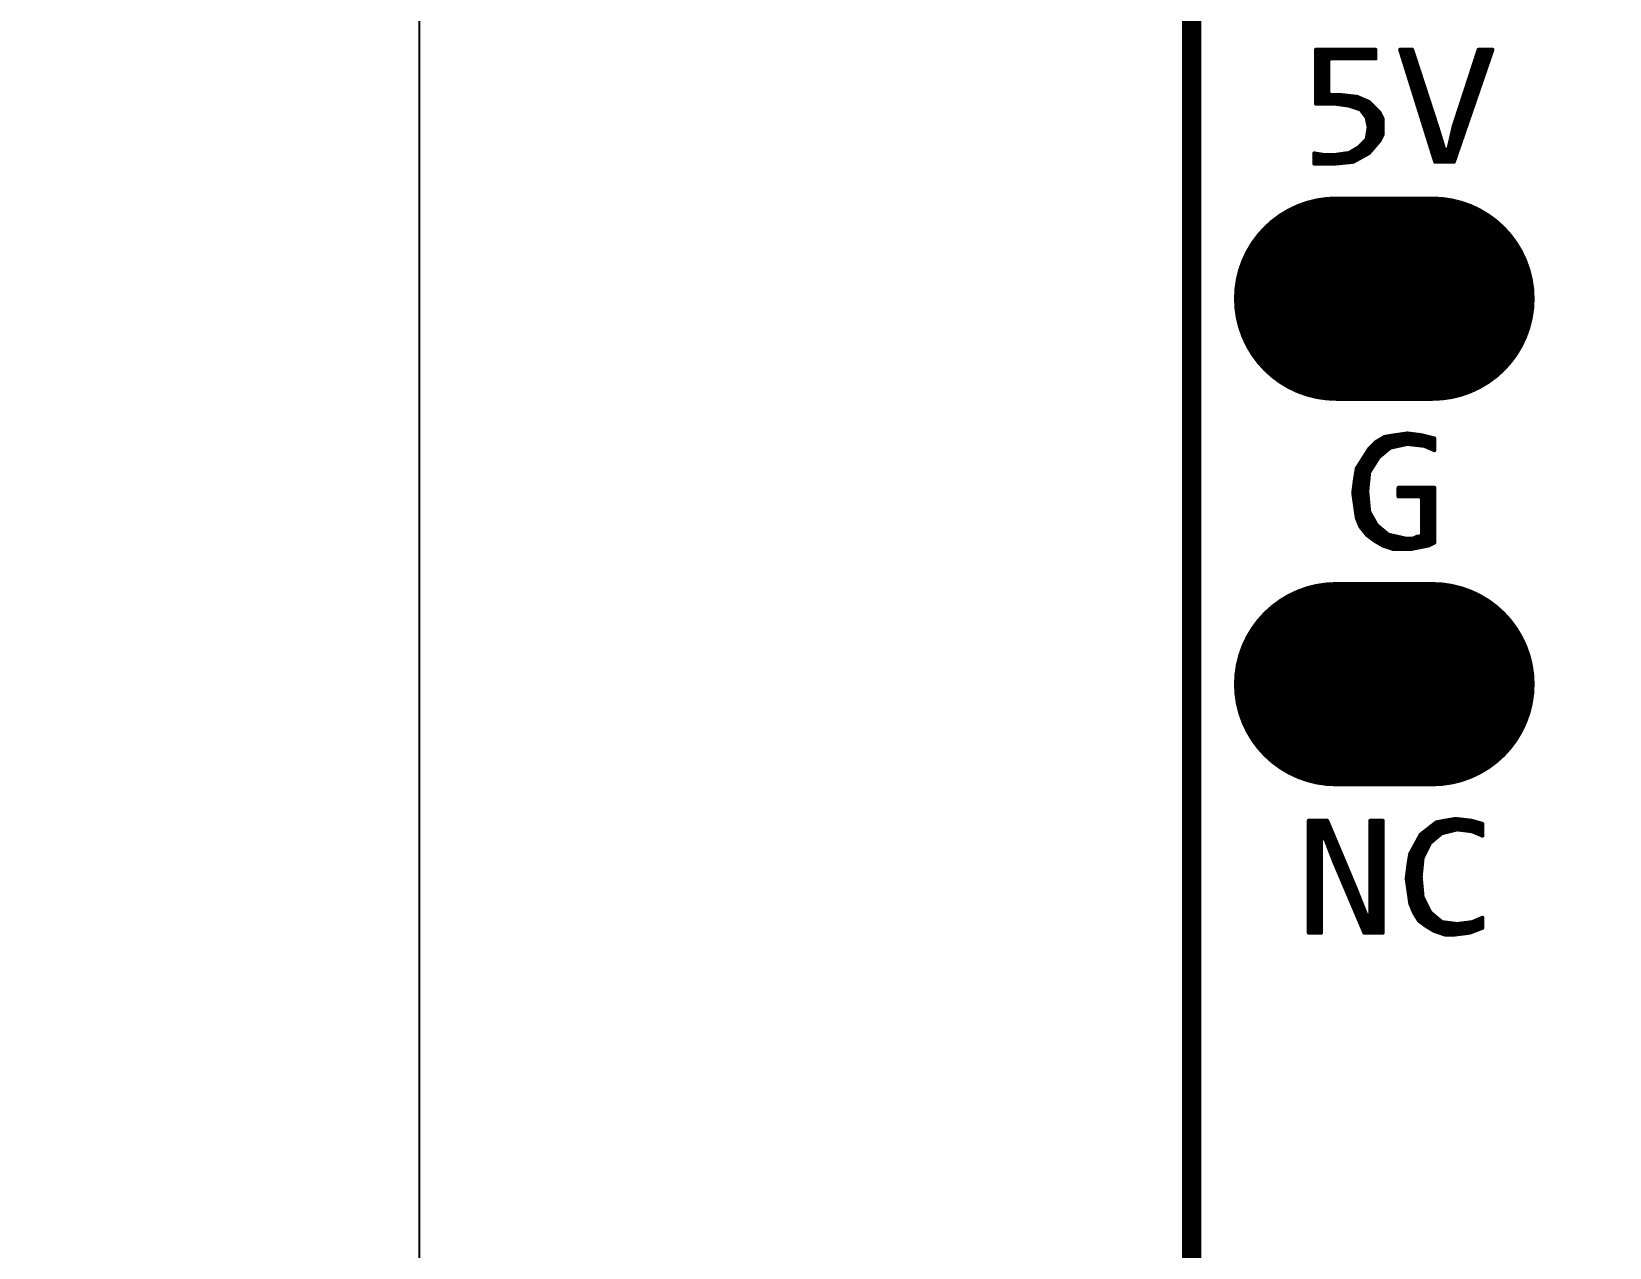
# Model space of a CAD drawing. Extents: x 17.8 to 58.4, y 21 to 93.6.
# Drawn here: x 17.76 to 28.15, y 33.81 to 41.83 of the extents above; entities that cross this region are included whole.
import ezdxf

# ---------------------------------------------------------------- set-up
doc = ezdxf.new("R2010")
doc.units = 0
doc.header["$MEASUREMENT"] = 0
doc.layers.get('0').update_dxf_attribs({"linetype": 'CONTINUOUS'})
doc.layers.get('Defpoints').update_dxf_attribs({"linetype": 'CONTINUOUS'})
doc.layers.add('SILKTOP_PHO', color=251, linetype='CONTINUOUS')
doc.styles.get("Standard").update_dxf_attribs({"font": 'arial.ttf'})
doc.dimstyles.get("Standard").update_dxf_attribs({"dimtxt": 1.5, "dimasz": 1.5, "dimexe": 0.18, "dimexo": 0, "dimgap": 0.5, "dimtad": 0, "dimtih": 1, "dimtoh": 1, "dimzin": 0, "dimdsep": 46, "dimtxsty": 'Standard', "dimcen": 0.09, "dimadec": 0, "dimazin": 0, "dimtfac": 1, "dimtofl": 0, "dimtmove": 2, "dimatfit": 3, "dimfxl": 1, "dimtolj": 1, "dimtzin": 0, "dimarcsym": 0})

# ---------------------------------------------------------------- blocks, each defined once
blk = doc.blocks.new('ROUND_1')
at = {"const_width": 0.0127}
blk.add_lwpolyline([(-0.00635, 0, 1), (0.00635, 0, 1)], format="xyb", close=True, dxfattribs=at)
blk = doc.blocks.new('OBLONG_245')
at = {"const_width": 1.3462}
blk.add_lwpolyline([(0.3175, 0), (-0.3175, 0)], dxfattribs=at)
at = {"const_width": 0.6731}
for points in [[(-0.65405, 0, 1), (0.01905, 0, 1)], [(-0.01905, 0, 1), (0.65405, 0, 1)]]:
    blk.add_lwpolyline(points, format="xyb", close=True, dxfattribs=at)
blk = doc.blocks.new('*D61')
at = {"color": 0, "linetype": 'Continuous', "lineweight": -2}
for p, q in [((25.4, 51.3), (25.4, 21.764)), ((50.8, 51.3), (50.8, 21.764)), ((26.9, 21.944), (35.059, 21.944)), ((49.3, 21.944), (41.141, 21.944))]:
    blk.add_line(p, q, dxfattribs=at)
at = {"color": 0, "linetype": 'Continuous'}
for points in [[(26.9, 22.194), (26.9, 21.694), (25.4, 21.944)], [(49.3, 22.194), (49.3, 21.694), (50.8, 21.944)]]:
    blk.add_solid(points, dxfattribs=at)
at = {"layer": 'Defpoints', "color": 0, "linetype": 'Continuous'}
for p in [(25.4, 51.3), (50.8, 51.3), (50.8, 21.944)]:
    blk.add_point(p, dxfattribs=at)
at = {"color": 0, "linetype": 'Continuous', "insert": (38.1, 21.944), "char_height": 1.5, "attachment_point": 5}
blk.add_mtext('\\A1;25.40', dxfattribs=at)
blk = doc.blocks.new('*D62')
at = {"color": 0, "linetype": 'Continuous', "lineweight": -2}
for p, q in [((25.932, 77.2), (20.133, 77.2)), ((20.313, 75.7), (20.313, 52.566)), ((20.313, 26.9), (20.313, 50.034)), ((25.932, 25.4), (20.133, 25.4))]:
    blk.add_line(p, q, dxfattribs=at)
at = {"color": 0, "linetype": 'Continuous'}
for points in [[(20.063, 75.7), (20.563, 75.7), (20.313, 77.2)], [(20.063, 26.9), (20.563, 26.9), (20.313, 25.4)]]:
    blk.add_solid(points, dxfattribs=at)
at = {"layer": 'Defpoints', "color": 0, "linetype": 'Continuous'}
for p in [(25.932, 77.2), (20.313, 25.4), (25.932, 25.4)]:
    blk.add_point(p, dxfattribs=at)
at = {"color": 0, "linetype": 'Continuous', "insert": (20.313, 51.3), "char_height": 1.5, "attachment_point": 5}
blk.add_mtext('\\A1;51.80', dxfattribs=at)

msp = doc.modelspace()

# ---------------------------------------------------------------- linework, layer by layer
at = {"const_width": 0.127}
msp.add_lwpolyline([(25.4, 76.700126), (25.4, 25.900126)], dxfattribs=at)
at = {"layer": 'SILKTOP_PHO'}
for points, const_width in [([(25.4, 76.700126), (25.4, 25.900126)], 0.127), ([(26.612342, 41.705784), (26.219658, 41.705784)], 0.0254), ([(26.219658, 41.705784), (26.219658, 41.348914)], 0.0254), ([(26.2382, 41.348914), (26.2382, 41.705784)], 0.0254), ([(26.2636, 41.348914), (26.2636, 41.705784)], 0.0254), ([(26.289, 41.348914), (26.289, 41.705784)], 0.0254), ([(26.3144, 41.647364), (26.3144, 41.705784)], 0.0254), ([(26.3398, 41.647364), (26.3398, 41.705784)], 0.0254), ([(26.3652, 41.647364), (26.3652, 41.705784)], 0.0254), ([(26.3906, 41.647364), (26.3906, 41.705784)], 0.0254), ([(26.416, 41.647364), (26.416, 41.705784)], 0.0254), ([(26.4414, 41.647364), (26.4414, 41.705784)], 0.0254), ([(26.4668, 41.647364), (26.4668, 41.705784)], 0.0254), ([(26.4922, 41.647364), (26.4922, 41.705784)], 0.0254), ([(26.5176, 41.647364), (26.5176, 41.705784)], 0.0254), ([(26.543, 41.647364), (26.543, 41.705784)], 0.0254), ([(26.5684, 41.647364), (26.5684, 41.705784)], 0.0254), ([(26.5938, 41.647364), (26.5938, 41.705784)], 0.0254), ([(26.612342, 41.647364), (26.612342, 41.705784)], 0.0254), ([(26.854404, 41.705784), (26.773632, 41.705784)], 0.0254), ([(26.773632, 41.705784), (27.004518, 40.966898)], 0.0254), ([(26.797, 41.6306), (26.797, 41.705784)], 0.0254), ([(26.8224, 41.54932), (26.8224, 41.705784)], 0.0254), ([(26.8478, 41.46804), (26.8478, 41.705784)], 0.0254), ([(27.018742, 41.201086), (26.854404, 41.705784)], 0.0254), ([(27.290776, 41.705784), (27.126692, 41.201594)], 0.0254), ([(27.129232, 40.966898), (27.383232, 41.705784)], 0.0254), ([(27.383232, 41.705784), (27.290776, 41.705784)], 0.0254), ([(27.305, 41.477946), (27.305, 41.705784)], 0.0254), ([(27.3304, 41.55186), (27.3304, 41.705784)], 0.0254), ([(27.3558, 41.625774), (27.3558, 41.705784)], 0.0254), ([(27.3812, 41.699688), (27.3812, 41.705784)], 0.0254), ([(26.3017, 41.634664), (26.3144, 41.647364)], 0.0254), ([(26.3017, 41.41978), (26.3017, 41.634664)], 0.0254), ([(26.3144, 41.647364), (26.612342, 41.647364)], 0.0254), ([(26.8732, 41.38676), (26.8732, 41.64838)], 0.0254), ([(27.2542, 41.330118), (27.2542, 41.593008)], 0.0254), ([(27.2796, 41.404032), (27.2796, 41.670986)], 0.0254), ([(26.8986, 41.30548), (26.8986, 41.570402)], 0.0254), ([(26.924, 41.2242), (26.924, 41.492424)], 0.0254), ([(27.2288, 41.256204), (27.2288, 41.51503)], 0.0254), ([(26.3144, 41.40708), (26.3017, 41.41978)], 0.0254), ([(26.38552, 41.40708), (26.3144, 41.40708)], 0.0254), ([(26.3144, 41.348914), (26.3144, 41.40708)], 0.0254), ([(26.3398, 41.348914), (26.3398, 41.40708)], 0.0254), ([(26.3652, 41.346882), (26.3652, 41.40708)], 0.0254), ([(26.490422, 41.395396), (26.38552, 41.40708)], 0.0254), ([(26.3906, 41.343326), (26.3906, 41.406572)], 0.0254), ([(26.416, 41.33977), (26.416, 41.403778)], 0.0254), ([(26.4414, 41.335198), (26.4414, 41.400984)], 0.0254), ([(26.4668, 41.326816), (26.4668, 41.39819)], 0.0254), ([(26.569924, 41.36136), (26.490422, 41.395396)], 0.0254), ([(26.4922, 41.31818), (26.4922, 41.394634)], 0.0254), ([(26.5176, 41.30548), (26.5176, 41.383712)], 0.0254), ([(26.543, 41.271698), (26.543, 41.373044)], 0.0254), ([(26.9494, 41.14292), (26.9494, 41.414192)], 0.0254), ([(27.2034, 41.182544), (27.2034, 41.437052)], 0.0254), ([(26.219658, 41.348914), (26.350214, 41.348914)], 0.0254), ([(26.350214, 41.348914), (26.352246, 41.348914)], 0.0254), ([(26.352246, 41.348914), (26.435812, 41.336976)], 0.0254), ([(26.435812, 41.336976), (26.437844, 41.336468)], 0.0254), ([(26.437844, 41.336468), (26.509472, 41.312592)], 0.0254), ([(26.509472, 41.312592), (26.515822, 41.30802)], 0.0254), ([(26.515822, 41.30802), (26.551636, 41.260268)], 0.0254), ([(26.551636, 41.260268), (26.553922, 41.255188)], 0.0254), ([(26.5684, 41.02354), (26.5684, 41.362122)], 0.0254), ([(26.638504, 41.293034), (26.569924, 41.36136)], 0.0254), ([(26.5938, 41.05275), (26.5938, 41.337484)], 0.0254), ([(26.6192, 41.082468), (26.6192, 41.312084)], 0.0254), ([(26.660094, 41.2496), (26.638504, 41.293034)], 0.0254), ([(26.6446, 41.11752), (26.6446, 41.280588)], 0.0254), ([(26.9748, 41.06164), (26.9748, 41.336214)], 0.0254), ([(27.1526, 41.034716), (27.1526, 41.280842)], 0.0254), ([(27.178, 41.10863), (27.178, 41.359074)], 0.0254), ([(26.553922, 41.255188), (26.56586, 41.195498)], 0.0254), ([(26.56586, 41.190926), (26.553922, 41.119298)], 0.0254), ([(26.56586, 41.195498), (26.566114, 41.192958)], 0.0254), ([(26.566114, 41.192958), (26.56586, 41.190926)], 0.0254), ([(26.660094, 41.148254), (26.660094, 41.2496)], 0.0254), ([(27.0002, 40.98036), (27.0002, 41.258236)], 0.0254), ([(27.066494, 41.045892), (27.018742, 41.201086)], 0.0254), ([(27.0256, 40.966898), (27.0256, 41.178988)], 0.0254), ([(27.126692, 41.201594), (27.091132, 41.046908)], 0.0254), ([(27.1272, 40.966898), (27.1272, 41.202864)], 0.0254), ([(26.500074, 41.062656), (26.440384, 41.026842)], 0.0254), ([(26.4922, 40.981122), (26.4922, 41.05783)], 0.0254), ([(26.502614, 41.064688), (26.500074, 41.062656)], 0.0254), ([(26.550366, 41.11244), (26.502614, 41.064688)], 0.0254), ([(26.5176, 40.995346), (26.5176, 41.079674)], 0.0254), ([(26.543, 41.009316), (26.543, 41.105074)], 0.0254), ([(26.553922, 41.119298), (26.550366, 41.11244)], 0.0254), ([(26.568908, 41.023794), (26.63825, 41.104566)], 0.0254), ([(26.63825, 41.104566), (26.660094, 41.148254)], 0.0254), ([(27.051, 40.966898), (27.051, 41.096438)], 0.0254), ([(27.1018, 40.966898), (27.1018, 41.09339)], 0.0254), ([(26.264616, 41.01338), (26.20772, 41.022778)], 0.0254), ([(26.20772, 41.022778), (26.20772, 40.95496)], 0.0254), ([(26.20772, 40.95496), (26.349706, 40.95496)], 0.0254), ([(26.2128, 40.95496), (26.2128, 41.022016)], 0.0254), ([(26.2382, 40.95496), (26.2382, 41.017698)], 0.0254), ([(26.2636, 40.95496), (26.2636, 41.01338)], 0.0254), ([(26.266648, 41.013126), (26.264616, 41.01338)], 0.0254), ([(26.350214, 41.013126), (26.266648, 41.013126)], 0.0254), ([(26.289, 40.95496), (26.289, 41.013126)], 0.0254), ([(26.3144, 40.95496), (26.3144, 41.013126)], 0.0254), ([(26.3398, 40.95496), (26.3398, 41.013126)], 0.0254), ([(26.349706, 40.95496), (26.465784, 40.966644)], 0.0254), ([(26.352246, 41.01338), (26.350214, 41.013126)], 0.0254), ([(26.435812, 41.025318), (26.352246, 41.01338)], 0.0254), ([(26.3652, 40.956484), (26.3652, 41.015158)], 0.0254), ([(26.3906, 40.959024), (26.3906, 41.018714)], 0.0254), ([(26.416, 40.961564), (26.416, 41.02227)], 0.0254), ([(26.440384, 41.026842), (26.435812, 41.025318)], 0.0254), ([(26.4414, 40.964104), (26.4414, 41.02735)], 0.0254), ([(26.465784, 40.966644), (26.568908, 41.023794)], 0.0254), ([(26.4668, 40.967152), (26.4668, 41.04259)], 0.0254), ([(27.004518, 40.966898), (27.129232, 40.966898)], 0.0254), ([(27.091132, 41.046908), (27.066494, 41.045892)], 0.0254), ([(27.0764, 40.966898), (27.0764, 41.037256)], 0.0254), ([(26.614882, 39.120572), (26.569162, 39.074852)], 0.0254), ([(26.5938, 38.956742), (26.5938, 39.09949)], 0.0254), ([(26.67127, 39.154354), (26.614882, 39.120572)], 0.0254), ([(26.6192, 38.997382), (26.6192, 39.123112)], 0.0254), ([(26.634694, 39.021004), (26.706322, 39.080694)], 0.0254), ([(26.6446, 39.029132), (26.6446, 39.138352)], 0.0254), ([(26.67, 39.050468), (26.67, 39.153592)], 0.0254), ([(26.740358, 39.165784), (26.67127, 39.154354)], 0.0254), ([(26.6954, 39.07155), (26.6954, 39.158418)], 0.0254), ([(26.706322, 39.080694), (26.711656, 39.083234)], 0.0254), ([(26.711656, 39.083234), (26.819098, 39.10711)], 0.0254), ([(26.7208, 39.085266), (26.7208, 39.162482)], 0.0254), ([(26.822146, 39.177468), (26.740358, 39.165784)], 0.0254), ([(26.7462, 39.090854), (26.7462, 39.166546)], 0.0254), ([(26.7716, 39.096696), (26.7716, 39.170356)], 0.0254), ([(26.797, 39.102284), (26.797, 39.173912)], 0.0254), ([(26.819098, 39.10711), (26.823416, 39.107364)], 0.0254), ([(26.91511, 39.165784), (26.822146, 39.177468)], 0.0254), ([(26.8224, 39.107364), (26.8224, 39.177468)], 0.0254), ([(26.823416, 39.107364), (26.930858, 39.095426)], 0.0254), ([(26.8478, 39.10457), (26.8478, 39.174166)], 0.0254), ([(26.8732, 39.101776), (26.8732, 39.171118)], 0.0254), ([(26.8986, 39.098982), (26.8986, 39.167816)], 0.0254), ([(27.0002, 39.144448), (26.91511, 39.165784)], 0.0254), ([(26.924, 39.096188), (26.924, 39.163752)], 0.0254), ([(26.930858, 39.095426), (26.934414, 39.09441)], 0.0254), ([(26.934414, 39.09441), (27.0002, 39.066216)], 0.0254), ([(26.9494, 39.08806), (26.9494, 39.157402)], 0.0254), ([(26.9748, 39.077138), (26.9748, 39.151052)], 0.0254), ([(27.0002, 39.066216), (27.0002, 39.144702)], 0.0254), ([(27.0002, 39.066216), (27.0002, 39.144448)], 0.0254), ([(26.569162, 39.074852), (26.487882, 38.946836)], 0.0254), ([(26.5176, 38.555168), (26.5176, 38.993826)], 0.0254), ([(26.543, 38.523418), (26.543, 39.033704)], 0.0254), ([(26.5684, 38.895782), (26.5684, 39.073582)], 0.0254), ([(26.572464, 38.922452), (26.632154, 39.017956)], 0.0254), ([(26.632154, 39.017956), (26.634694, 39.021004)], 0.0254), ([(26.476452, 38.878002), (26.464514, 38.78453)], 0.0254), ([(26.487882, 38.946836), (26.476452, 38.878002)], 0.0254), ([(26.4922, 38.610032), (26.4922, 38.953694)], 0.0254), ([(26.558494, 38.797484), (26.570432, 38.916864)], 0.0254), ([(26.570432, 38.916864), (26.572464, 38.922452)], 0.0254), ([(26.464514, 38.78453), (26.488136, 38.620446)], 0.0254), ([(26.4668, 38.76929), (26.4668, 38.801802)], 0.0254), ([(26.558494, 38.796214), (26.558494, 38.797484)], 0.0254), ([(26.558494, 38.795198), (26.558494, 38.796214)], 0.0254), ([(26.570432, 38.66388), (26.558494, 38.795198)], 0.0254), ([(27.0002, 38.819328), (26.762964, 38.819328)], 0.0254), ([(26.762964, 38.819328), (26.762964, 38.761162)], 0.0254), ([(26.7716, 38.761162), (26.7716, 38.819328)], 0.0254), ([(26.797, 38.761162), (26.797, 38.819328)], 0.0254), ([(26.8224, 38.761162), (26.8224, 38.819328)], 0.0254), ([(26.8478, 38.761162), (26.8478, 38.819328)], 0.0254), ([(26.8732, 38.761162), (26.8732, 38.819328)], 0.0254), ([(26.8986, 38.761162), (26.8986, 38.819328)], 0.0254), ([(26.924, 38.430962), (26.924, 38.819328)], 0.0254), ([(26.9494, 38.436042), (26.9494, 38.819328)], 0.0254), ([(26.9748, 38.445186), (26.9748, 38.819328)], 0.0254), ([(27.0002, 38.457886), (27.0002, 38.819328)], 0.0254), ([(27.0002, 38.457886), (27.0002, 38.819328)], 0.0254), ([(26.5684, 38.497764), (26.5684, 38.686994)], 0.0254), ([(26.57221, 38.658546), (26.570432, 38.66388)], 0.0254), ([(26.762964, 38.761162), (26.905458, 38.761162)], 0.0254), ([(26.905458, 38.761162), (26.918158, 38.748462)], 0.0254), ([(26.918158, 38.748462), (26.918158, 38.509702)], 0.0254), ([(26.488136, 38.620446), (26.510742, 38.564058)], 0.0254), ([(26.510742, 38.564058), (26.556208, 38.506908)], 0.0254), ([(26.619962, 38.57498), (26.57221, 38.658546)], 0.0254), ([(26.5938, 38.478714), (26.5938, 38.6207)], 0.0254), ([(26.6192, 38.462204), (26.6192, 38.57625)], 0.0254), ([(26.622756, 38.571678), (26.619962, 38.57498)], 0.0254), ([(26.694384, 38.511988), (26.622756, 38.571678)], 0.0254), ([(26.556208, 38.506908), (26.602182, 38.472618)], 0.0254), ([(26.602182, 38.472618), (26.660094, 38.43782)], 0.0254), ([(26.6446, 38.446964), (26.6446, 38.55339)], 0.0254), ([(26.67, 38.434518), (26.67, 38.532308)], 0.0254), ([(26.699718, 38.509194), (26.694384, 38.511988)], 0.0254), ([(26.6954, 38.425882), (26.6954, 38.511226)], 0.0254), ([(26.80716, 38.485318), (26.699718, 38.509194)], 0.0254), ([(26.7208, 38.4175), (26.7208, 38.504622)], 0.0254), ([(26.7462, 38.41496), (26.7462, 38.499034)], 0.0254), ([(26.7716, 38.41496), (26.7716, 38.493192)], 0.0254), ([(26.797, 38.41496), (26.797, 38.487604)], 0.0254), ([(26.809954, 38.485064), (26.80716, 38.485318)], 0.0254), ([(26.857706, 38.485064), (26.809954, 38.485064)], 0.0254), ([(26.8224, 38.41496), (26.8224, 38.485064)], 0.0254), ([(26.8478, 38.415722), (26.8478, 38.485064)], 0.0254), ([(26.863548, 38.486334), (26.857706, 38.485064)], 0.0254), ([(26.88463, 38.497002), (26.863548, 38.486334)], 0.0254), ([(26.8732, 38.420802), (26.8732, 38.491414)], 0.0254), ([(26.905458, 38.497002), (26.88463, 38.497002)], 0.0254), ([(26.8986, 38.425882), (26.8986, 38.497002)], 0.0254), ([(26.918158, 38.509702), (26.905458, 38.497002)], 0.0254), ([(26.961084, 38.438328), (27.0002, 38.457886)], 0.0254), ([(26.660094, 38.43782), (26.72842, 38.41496)], 0.0254), ([(26.72842, 38.41496), (26.844498, 38.41496)], 0.0254), ([(26.844498, 38.41496), (26.961084, 38.438328)], 0.0254), ([(26.29408, 36.625784), (26.171906, 36.625784)], 0.0254), ([(26.171906, 36.625784), (26.171906, 35.886898)], 0.0254), ([(26.1874, 35.886898), (26.1874, 36.625784)], 0.0254), ([(26.2128, 35.886898), (26.2128, 36.625784)], 0.0254), ([(26.2382, 35.886898), (26.2382, 36.625784)], 0.0254), ([(26.2636, 36.519358), (26.2636, 36.625784)], 0.0254), ([(26.289, 36.48456), (26.289, 36.625784)], 0.0254), ([(26.481786, 36.17976), (26.29408, 36.625784)], 0.0254), ([(26.660094, 36.625784), (26.578052, 36.625784)], 0.0254), ([(26.578052, 36.625784), (26.578052, 36.005516)], 0.0254), ([(26.5938, 35.886898), (26.5938, 36.625784)], 0.0254), ([(26.6192, 35.886898), (26.6192, 36.625784)], 0.0254), ([(26.6446, 35.886898), (26.6446, 36.625784)], 0.0254), ([(26.660094, 35.886898), (26.660094, 36.625784)], 0.0254), ([(27.012392, 36.614608), (26.909522, 36.534344)], 0.0254), ([(26.9748, 36.48075), (26.9748, 36.585398)], 0.0254), ([(27.0002, 36.501832), (27.0002, 36.604956)], 0.0254), ([(27.069034, 36.625784), (27.012392, 36.614608)], 0.0254), ([(27.0256, 36.523168), (27.0256, 36.617148)], 0.0254), ([(27.051, 36.54298), (27.051, 36.622228)], 0.0254), ([(27.13863, 36.637468), (27.069034, 36.625784)], 0.0254), ([(27.0764, 36.54933), (27.0764, 36.627054)], 0.0254), ([(27.1018, 36.55568), (27.1018, 36.631372)], 0.0254), ([(27.1272, 36.56203), (27.1272, 36.63569)], 0.0254), ([(27.243278, 36.625784), (27.13863, 36.637468)], 0.0254), ([(27.1526, 36.567364), (27.1526, 36.635944)], 0.0254), ([(27.178, 36.564062), (27.178, 36.63315)], 0.0254), ([(27.2034, 36.561014), (27.2034, 36.630356)], 0.0254), ([(27.2288, 36.557712), (27.2288, 36.627562)], 0.0254), ([(27.316684, 36.604956), (27.243278, 36.625784)], 0.0254), ([(27.2542, 36.55314), (27.2542, 36.622736)], 0.0254), ([(27.2796, 36.542218), (27.2796, 36.615624)], 0.0254), ([(27.305, 36.531296), (27.305, 36.608258)], 0.0254), ([(27.316684, 36.526216), (27.316684, 36.604956)], 0.0254), ([(26.253948, 36.506912), (26.278586, 36.511484)], 0.0254), ([(26.253948, 35.886898), (26.253948, 36.506912)], 0.0254), ([(26.278586, 36.511484), (26.338276, 36.356544)], 0.0254), ([(26.3144, 36.41852), (26.3144, 36.577524)], 0.0254), ([(26.3398, 36.352734), (26.3398, 36.517326)], 0.0254), ([(26.909522, 36.534344), (26.84018, 36.407344)], 0.0254), ([(26.8986, 35.965384), (26.8986, 36.514532)], 0.0254), ([(26.924, 36.381182), (26.924, 36.545774)], 0.0254), ([(26.9494, 36.431982), (26.9494, 36.565586)], 0.0254), ([(26.971752, 36.47694), (26.975054, 36.481004)], 0.0254), ([(26.975054, 36.481004), (27.046682, 36.540694)], 0.0254), ([(27.046682, 36.540694), (27.051762, 36.543234)], 0.0254), ([(27.051762, 36.543234), (27.147266, 36.56711)], 0.0254), ([(27.147266, 36.56711), (27.151838, 36.567364)], 0.0254), ([(27.151838, 36.567364), (27.247342, 36.555426)], 0.0254), ([(27.247342, 36.555426), (27.250898, 36.55441)], 0.0254), ([(27.250898, 36.55441), (27.316684, 36.526216)], 0.0254), ([(26.3652, 36.293044), (26.3652, 36.456874)], 0.0254), ([(26.3906, 36.233354), (26.3906, 36.396676)], 0.0254), ([(26.84018, 36.407344), (26.828496, 36.338002)], 0.0254), ([(26.8478, 36.06165), (26.8478, 36.421314)], 0.0254), ([(26.8732, 36.006532), (26.8732, 36.46805)], 0.0254), ([(26.910792, 36.257484), (26.92273, 36.376864)], 0.0254), ([(26.92273, 36.376864), (26.924, 36.381436)], 0.0254), ([(26.924, 36.381436), (26.971752, 36.47694)], 0.0254), ([(26.338276, 36.356544), (26.53792, 35.886898)], 0.0254), ([(26.416, 36.173664), (26.416, 36.336224)], 0.0254), ([(26.4414, 36.11372), (26.4414, 36.276026)], 0.0254), ([(26.828496, 36.338002), (26.816812, 36.24453)], 0.0254), ([(26.8224, 36.205668), (26.8224, 36.288726)], 0.0254), ([(26.4668, 36.05403), (26.4668, 36.215574)], 0.0254), ([(26.553414, 36.000944), (26.481786, 36.17976)], 0.0254), ([(26.816812, 36.24453), (26.84018, 36.080446)], 0.0254), ([(26.910792, 36.256214), (26.910792, 36.257484)], 0.0254), ([(26.910792, 36.255198), (26.910792, 36.256214)], 0.0254), ([(26.92273, 36.12388), (26.910792, 36.255198)], 0.0254), ([(26.4922, 35.99434), (26.4922, 36.153852)], 0.0254), ([(26.5176, 35.934396), (26.5176, 36.090352)], 0.0254), ([(26.84018, 36.080446), (26.863294, 36.023042)], 0.0254), ([(26.924, 36.119308), (26.92273, 36.12388)], 0.0254), ([(26.971752, 36.023804), (26.924, 36.119308)], 0.0254), ([(26.924, 35.946334), (26.924, 36.119308)], 0.0254), ([(26.9494, 35.9283), (26.9494, 36.068508)], 0.0254), ([(26.543, 35.886898), (26.543, 36.026852)], 0.0254), ([(26.578052, 36.005516), (26.553414, 36.000944)], 0.0254), ([(26.5684, 35.886898), (26.5684, 35.993324)], 0.0254), ([(26.863294, 36.023042), (26.89733, 35.9664)], 0.0254), ([(26.89733, 35.9664), (26.942542, 35.932618)], 0.0254), ([(26.975054, 36.01974), (26.971752, 36.023804)], 0.0254), ([(26.9748, 35.91306), (26.9748, 36.01974)], 0.0254), ([(27.046682, 35.96005), (26.975054, 36.01974)], 0.0254), ([(27.0002, 35.89782), (27.0002, 35.998658)], 0.0254), ([(27.0256, 35.889438), (27.0256, 35.977576)], 0.0254), ([(27.053286, 35.957002), (27.046682, 35.96005)], 0.0254), ([(27.051, 35.880802), (27.051, 35.95751)], 0.0254), ([(27.250898, 35.958018), (27.247342, 35.957002)], 0.0254), ([(27.316684, 35.986212), (27.250898, 35.958018)], 0.0254), ([(27.2542, 35.89528), (27.2542, 35.959542)], 0.0254), ([(27.2796, 35.904932), (27.2796, 35.970464)], 0.0254), ([(27.305, 35.91433), (27.305, 35.981386)], 0.0254), ([(27.316684, 35.918902), (27.316684, 35.986212)], 0.0254), ([(26.171906, 35.886898), (26.253948, 35.886898)], 0.0254), ([(26.53792, 35.886898), (26.660094, 35.886898)], 0.0254), ([(26.942542, 35.932618), (27.000454, 35.89782)], 0.0254), ([(27.000454, 35.89782), (27.06878, 35.87496)], 0.0254), ([(27.14879, 35.945064), (27.053286, 35.957002)], 0.0254), ([(27.06878, 35.87496), (27.137614, 35.87496)], 0.0254), ([(27.0764, 35.87496), (27.0764, 35.954208)], 0.0254), ([(27.1018, 35.87496), (27.1018, 35.95116)], 0.0254), ([(27.1272, 35.87496), (27.1272, 35.947858)], 0.0254), ([(27.137614, 35.87496), (27.230832, 35.886644)], 0.0254), ([(27.151838, 35.945064), (27.14879, 35.945064)], 0.0254), ([(27.247342, 35.957002), (27.151838, 35.945064)], 0.0254), ([(27.1526, 35.876738), (27.1526, 35.945318)], 0.0254), ([(27.178, 35.88004), (27.178, 35.948366)], 0.0254), ([(27.2034, 35.883088), (27.2034, 35.951668)], 0.0254), ([(27.2288, 35.88639), (27.2288, 35.954716)], 0.0254), ([(27.230832, 35.886644), (27.316684, 35.918902)], 0.0254)]:
    msp.add_lwpolyline(points, dxfattribs=dict(at, const_width=const_width))

# ---------------------------------------------------------------- block references
for p in [(26.67, 40.064944), (26.67, 37.524944)]:
    msp.add_blockref('OBLONG_245', p)
for p in [(26.219658, 41.705784), (26.2382, 41.705784), (26.2636, 41.705784), (26.289, 41.705784), (26.3144, 41.705784), (26.3398, 41.705784), (26.3652, 41.705784), (26.3906, 41.705784), (26.416, 41.705784), (26.4414, 41.705784), (26.4668, 41.705784), (26.4922, 41.705784), (26.5176, 41.705784), (26.543, 41.705784), (26.5684, 41.705784), (26.5938, 41.705784), (26.612342, 41.705784), (26.773632, 41.705784), (26.797, 41.705784), (26.8224, 41.705784), (26.8478, 41.705784), (26.854404, 41.705784), (26.854404, 41.705784), (27.290776, 41.705784), (27.305, 41.705784), (27.3304, 41.705784), (27.3558, 41.705784), (27.3812, 41.705784), (27.3812, 41.699688), (27.383232, 41.705784), (27.383232, 41.705784), (26.3017, 41.634664), (26.3144, 41.647364), (26.3144, 41.647364), (26.3398, 41.647364), (26.3652, 41.647364), (26.3906, 41.647364), (26.416, 41.647364), (26.4414, 41.647364), (26.4668, 41.647364), (26.4922, 41.647364), (26.5176, 41.647364), (26.543, 41.647364), (26.5684, 41.647364), (26.5938, 41.647364), (26.612342, 41.647364), (26.797, 41.6306), (26.8732, 41.64838), (27.2542, 41.593008), (27.2796, 41.670986), (27.3558, 41.625774), (26.8224, 41.54932), (26.8478, 41.46804), (26.8986, 41.570402), (26.924, 41.492424), (27.2288, 41.51503), (27.305, 41.477946), (27.3304, 41.55186), (26.3017, 41.41978), (26.3144, 41.40708), (26.3144, 41.40708), (26.3398, 41.40708), (26.3652, 41.40708), (26.38552, 41.40708), (26.3906, 41.406572), (26.416, 41.403778), (26.4414, 41.400984), (26.4668, 41.39819), (26.490422, 41.395396), (26.4922, 41.394634), (26.5176, 41.383712), (26.543, 41.373044), (26.8732, 41.38676), (26.9494, 41.414192), (27.2034, 41.437052), (27.2796, 41.404032), (26.219658, 41.348914), (26.2382, 41.348914), (26.2636, 41.348914), (26.289, 41.348914), (26.3144, 41.348914), (26.3398, 41.348914), (26.350214, 41.348914), (26.352246, 41.348914), (26.3652, 41.346882), (26.3906, 41.343326), (26.416, 41.33977), (26.435812, 41.336976), (26.437844, 41.336468), (26.4414, 41.335198), (26.4668, 41.326816), (26.4922, 41.31818), (26.509472, 41.312592), (26.515822, 41.30802), (26.5176, 41.30548), (26.543, 41.271698), (26.551636, 41.260268), (26.5684, 41.362122), (26.569924, 41.36136), (26.5938, 41.337484), (26.6192, 41.312084), (26.638504, 41.293034), (26.6446, 41.280588), (26.8986, 41.30548), (26.9748, 41.336214), (27.1526, 41.280842), (27.178, 41.359074), (27.2542, 41.330118), (26.553922, 41.255188), (26.56586, 41.195498), (26.56586, 41.190926), (26.566114, 41.192958), (26.660094, 41.2496), (26.660094, 41.2496), (26.924, 41.2242), (27.0002, 41.258236), (27.018742, 41.201086), (27.0256, 41.178988), (27.126692, 41.201594), (27.1272, 41.202864), (27.2034, 41.182544), (27.2288, 41.256204), (26.4922, 41.05783), (26.500074, 41.062656), (26.502614, 41.064688), (26.5176, 41.079674), (26.543, 41.105074), (26.550366, 41.11244), (26.553922, 41.119298), (26.5938, 41.05275), (26.6192, 41.082468), (26.63825, 41.104566), (26.6446, 41.11752), (26.660094, 41.148254), (26.9494, 41.14292), (26.9748, 41.06164), (27.051, 41.096438), (27.1018, 41.09339), (27.178, 41.10863), (26.20772, 41.022778), (26.20772, 40.95496), (26.2128, 41.022016), (26.2128, 40.95496), (26.2382, 41.017698), (26.2382, 40.95496), (26.2636, 41.01338), (26.2636, 40.95496), (26.264616, 41.01338), (26.266648, 41.013126), (26.289, 41.013126), (26.289, 40.95496), (26.3144, 41.013126), (26.3144, 40.95496), (26.3398, 41.013126), (26.3398, 40.95496), (26.349706, 40.95496), (26.350214, 41.013126), (26.352246, 41.01338), (26.3652, 41.015158), (26.3652, 40.956484), (26.3906, 41.018714), (26.3906, 40.959024), (26.416, 41.02227), (26.416, 40.961564), (26.435812, 41.025318), (26.440384, 41.026842), (26.4414, 41.02735), (26.4414, 40.964104), (26.465784, 40.966644), (26.4668, 41.04259), (26.4668, 40.967152), (26.4922, 40.981122), (26.5176, 40.995346), (26.543, 41.009316), (26.5684, 41.02354), (26.568908, 41.023794), (27.0002, 40.98036), (27.004518, 40.966898), (27.0256, 40.966898), (27.051, 40.966898), (27.066494, 41.045892), (27.0764, 41.037256), (27.0764, 40.966898), (27.091132, 41.046908), (27.1018, 40.966898), (27.1272, 40.966898), (27.129232, 40.966898), (27.1526, 41.034716), (26.5938, 39.09949), (26.614882, 39.120572), (26.6192, 39.123112), (26.6446, 39.138352), (26.67, 39.153592), (26.67127, 39.154354), (26.6954, 39.158418), (26.706322, 39.080694), (26.711656, 39.083234), (26.7208, 39.162482), (26.7208, 39.085266), (26.740358, 39.165784), (26.7462, 39.166546), (26.7462, 39.090854), (26.7716, 39.170356), (26.7716, 39.096696), (26.797, 39.173912), (26.797, 39.102284), (26.819098, 39.10711), (26.822146, 39.177468), (26.8224, 39.177468), (26.8224, 39.107364), (26.823416, 39.107364), (26.8478, 39.174166), (26.8478, 39.10457), (26.8732, 39.171118), (26.8732, 39.101776), (26.8986, 39.167816), (26.8986, 39.098982), (26.91511, 39.165784), (26.924, 39.163752), (26.924, 39.096188), (26.930858, 39.095426), (26.934414, 39.09441), (26.9494, 39.157402), (26.9494, 39.08806), (26.9748, 39.151052), (26.9748, 39.077138), (27.0002, 39.144702), (27.0002, 39.144448), (27.0002, 39.144448), (26.5176, 38.993826), (26.543, 39.033704), (26.5684, 39.073582), (26.569162, 39.074852), (26.6192, 38.997382), (26.632154, 39.017956), (26.634694, 39.021004), (26.6446, 39.029132), (26.67, 39.050468), (26.6954, 39.07155), (27.0002, 39.066216), (27.0002, 39.066216), (26.476452, 38.878002), (26.487882, 38.946836), (26.4922, 38.953694), (26.5684, 38.895782), (26.570432, 38.916864), (26.572464, 38.922452), (26.5938, 38.956742), (26.464514, 38.78453), (26.4668, 38.801802), (26.4668, 38.76929), (26.558494, 38.797484), (26.558494, 38.796214), (26.558494, 38.795198), (26.762964, 38.819328), (26.7716, 38.819328), (26.797, 38.819328), (26.8224, 38.819328), (26.8478, 38.819328), (26.8732, 38.819328), (26.8986, 38.819328), (26.924, 38.819328), (26.9494, 38.819328), (26.9748, 38.819328), (27.0002, 38.819328), (27.0002, 38.819328), (26.5684, 38.686994), (26.570432, 38.66388), (26.762964, 38.761162), (26.7716, 38.761162), (26.797, 38.761162), (26.8224, 38.761162), (26.8478, 38.761162), (26.8732, 38.761162), (26.8986, 38.761162), (26.905458, 38.761162), (26.918158, 38.748462), (26.488136, 38.620446), (26.4922, 38.610032), (26.510742, 38.564058), (26.57221, 38.658546), (26.5938, 38.6207), (26.6192, 38.57625), (26.619962, 38.57498), (26.622756, 38.571678), (26.5176, 38.555168), (26.543, 38.523418), (26.556208, 38.506908), (26.5684, 38.497764), (26.5938, 38.478714), (26.602182, 38.472618), (26.6192, 38.462204), (26.6446, 38.55339), (26.67, 38.532308), (26.694384, 38.511988), (26.6954, 38.511226), (26.699718, 38.509194), (26.7208, 38.504622), (26.7462, 38.499034), (26.7716, 38.493192), (26.797, 38.487604), (26.80716, 38.485318), (26.809954, 38.485064), (26.8224, 38.485064), (26.8478, 38.485064), (26.857706, 38.485064), (26.863548, 38.486334), (26.8732, 38.491414), (26.88463, 38.497002), (26.8986, 38.497002), (26.905458, 38.497002), (26.918158, 38.509702), (27.0002, 38.457886), (27.0002, 38.457886), (26.6446, 38.446964), (26.660094, 38.43782), (26.67, 38.434518), (26.6954, 38.425882), (26.7208, 38.4175), (26.72842, 38.41496), (26.7462, 38.41496), (26.7716, 38.41496), (26.797, 38.41496), (26.8224, 38.41496), (26.844498, 38.41496), (26.8478, 38.415722), (26.8732, 38.420802), (26.8986, 38.425882), (26.924, 38.430962), (26.9494, 38.436042), (26.961084, 38.438328), (26.9748, 38.445186), (26.171906, 36.625784), (26.1874, 36.625784), (26.2128, 36.625784), (26.2382, 36.625784), (26.2636, 36.625784), (26.289, 36.625784), (26.29408, 36.625784), (26.578052, 36.625784), (26.5938, 36.625784), (26.6192, 36.625784), (26.6446, 36.625784), (26.660094, 36.625784), (26.660094, 36.625784), (26.9748, 36.585398), (27.0002, 36.604956), (27.012392, 36.614608), (27.0256, 36.617148), (27.051, 36.622228), (27.069034, 36.625784), (27.0764, 36.627054), (27.1018, 36.631372), (27.1272, 36.63569), (27.13863, 36.637468), (27.1526, 36.635944), (27.178, 36.63315), (27.2034, 36.630356), (27.2288, 36.627562), (27.243278, 36.625784), (27.2542, 36.622736), (27.2796, 36.615624), (27.305, 36.608258), (27.316684, 36.604956), (27.316684, 36.604956), (26.253948, 36.506912), (26.2636, 36.519358), (26.278586, 36.511484), (26.289, 36.48456), (26.3144, 36.577524), (26.3398, 36.517326), (26.8986, 36.514532), (26.909522, 36.534344), (26.924, 36.545774), (26.9494, 36.565586), (26.9748, 36.48075), (26.975054, 36.481004), (27.0002, 36.501832), (27.0256, 36.523168), (27.046682, 36.540694), (27.051, 36.54298), (27.051762, 36.543234), (27.0764, 36.54933), (27.1018, 36.55568), (27.1272, 36.56203), (27.147266, 36.56711), (27.151838, 36.567364), (27.1526, 36.567364), (27.178, 36.564062), (27.2034, 36.561014), (27.2288, 36.557712), (27.247342, 36.555426), (27.250898, 36.55441), (27.2542, 36.55314), (27.2796, 36.542218), (27.305, 36.531296), (27.316684, 36.526216), (26.3144, 36.41852), (26.3652, 36.456874), (26.3906, 36.396676), (26.84018, 36.407344), (26.8478, 36.421314), (26.8732, 36.46805), (26.92273, 36.376864), (26.924, 36.381436), (26.924, 36.381182), (26.9494, 36.431982), (26.971752, 36.47694), (26.338276, 36.356544), (26.3398, 36.352734), (26.3652, 36.293044), (26.416, 36.336224), (26.4414, 36.276026), (26.8224, 36.288726), (26.828496, 36.338002), (26.3906, 36.233354), (26.416, 36.173664), (26.4668, 36.215574), (26.481786, 36.17976), (26.816812, 36.24453), (26.8224, 36.205668), (26.910792, 36.257484), (26.910792, 36.256214), (26.910792, 36.255198), (26.4414, 36.11372), (26.4922, 36.153852), (26.5176, 36.090352), (26.84018, 36.080446), (26.8478, 36.06165), (26.92273, 36.12388), (26.924, 36.119308), (26.924, 36.119308), (26.9494, 36.068508), (26.4668, 36.05403), (26.4922, 35.99434), (26.543, 36.026852), (26.553414, 36.000944), (26.5684, 35.993324), (26.578052, 36.005516), (26.863294, 36.023042), (26.8732, 36.006532), (26.89733, 35.9664), (26.8986, 35.965384), (26.971752, 36.023804), (26.9748, 36.01974), (26.975054, 36.01974), (27.0002, 35.998658), (27.0256, 35.977576), (27.046682, 35.96005), (27.051, 35.95751), (27.250898, 35.958018), (27.2542, 35.959542), (27.2796, 35.970464), (27.305, 35.981386), (27.316684, 35.986212), (26.171906, 35.886898), (26.1874, 35.886898), (26.2128, 35.886898), (26.2382, 35.886898), (26.253948, 35.886898), (26.5176, 35.934396), (26.53792, 35.886898), (26.543, 35.886898), (26.5684, 35.886898), (26.5938, 35.886898), (26.6192, 35.886898), (26.6446, 35.886898), (26.660094, 35.886898), (26.924, 35.946334), (26.942542, 35.932618), (26.9494, 35.9283), (26.9748, 35.91306), (27.0002, 35.89782), (27.000454, 35.89782), (27.0256, 35.889438), (27.051, 35.880802), (27.053286, 35.957002), (27.06878, 35.87496), (27.0764, 35.954208), (27.0764, 35.87496), (27.1018, 35.95116), (27.1018, 35.87496), (27.1272, 35.947858), (27.1272, 35.87496), (27.137614, 35.87496), (27.14879, 35.945064), (27.151838, 35.945064), (27.1526, 35.945318), (27.1526, 35.876738), (27.178, 35.948366), (27.178, 35.88004), (27.2034, 35.951668), (27.2034, 35.883088), (27.2288, 35.954716), (27.2288, 35.88639), (27.230832, 35.886644), (27.247342, 35.957002), (27.2542, 35.89528), (27.2796, 35.904932), (27.305, 35.91433), (27.316684, 35.918902)]:
    msp.add_blockref('ROUND_1', p, dxfattribs=at)

# ---------------------------------------------------------------- dimensions: what is measured, and where the dimension line sits
at = {"linetype": 'Continuous'}
dim = msp.add_linear_dim(base=(20.313354, 25.4), p1=(25.931876, 77.199998), p2=(25.931876, 25.4), angle=90, dimstyle='Standard', dxfattribs=at)
dim.commit()
dim.dimension.update_dxf_attribs({"geometry": '*D62', "text_midpoint": (20.313354, 51.299999)})
dim = msp.add_linear_dim(base=(50.8, 21.943972), p1=(25.4, 51.300126), p2=(50.8, 51.300126), dimstyle='Standard', dxfattribs=at)
dim.commit()
dim.dimension.update_dxf_attribs({"geometry": '*D61', "text_midpoint": (38.1, 21.943972)})

doc.saveas('drawing.dxf')
